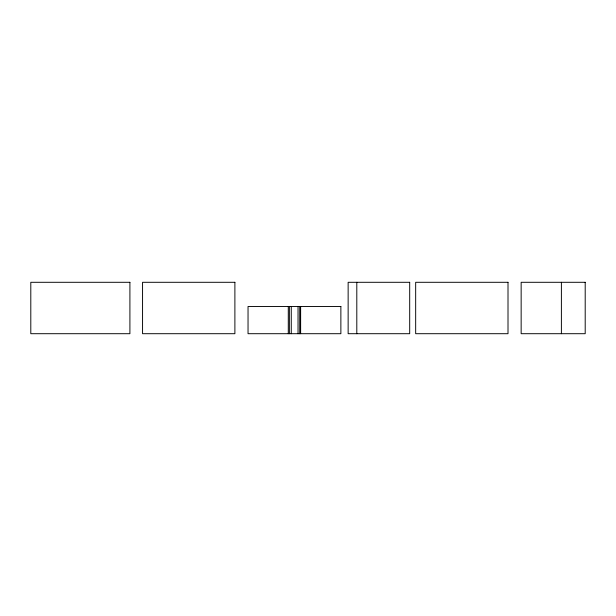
<?xml version="1.0" encoding="UTF-8"?>
<svg xmlns="http://www.w3.org/2000/svg" width="616" height="616" viewBox="0 0 616 616"><rect width="100%" height="100%" fill="white"/><g stroke="black" fill="none" stroke-linecap="round" stroke-linejoin="round"><path stroke-width="0.92" d="M561.392 282.297L561.392 333.703M356.803 282.297L356.803 333.703M300.631 306.491L300.631 333.703M299.73 306.491L299.73 333.703M298.036 306.491L298.036 333.703M291.268 306.491L291.268 333.703M289.374 306.491L289.374 333.703M288.28 306.491L288.28 333.703M129.907 282.297L30.8 282.297L30.8 333.703L129.907 333.703L129.907 282.297M234.889 282.297L142.558 282.297L142.558 333.703L234.889 333.703L234.889 282.297M409.694 282.297L348.14 282.297L348.14 333.703L409.694 333.703L409.694 282.297M508.007 282.297L415.669 282.297L415.669 333.703L508.007 333.703L508.007 282.297M585.2 282.297L521.151 282.297L521.151 333.703L585.2 333.703L585.2 282.297M340.871 306.491L248.04 306.491L248.04 333.703L340.871 333.703L340.871 306.491"/></g></svg>
